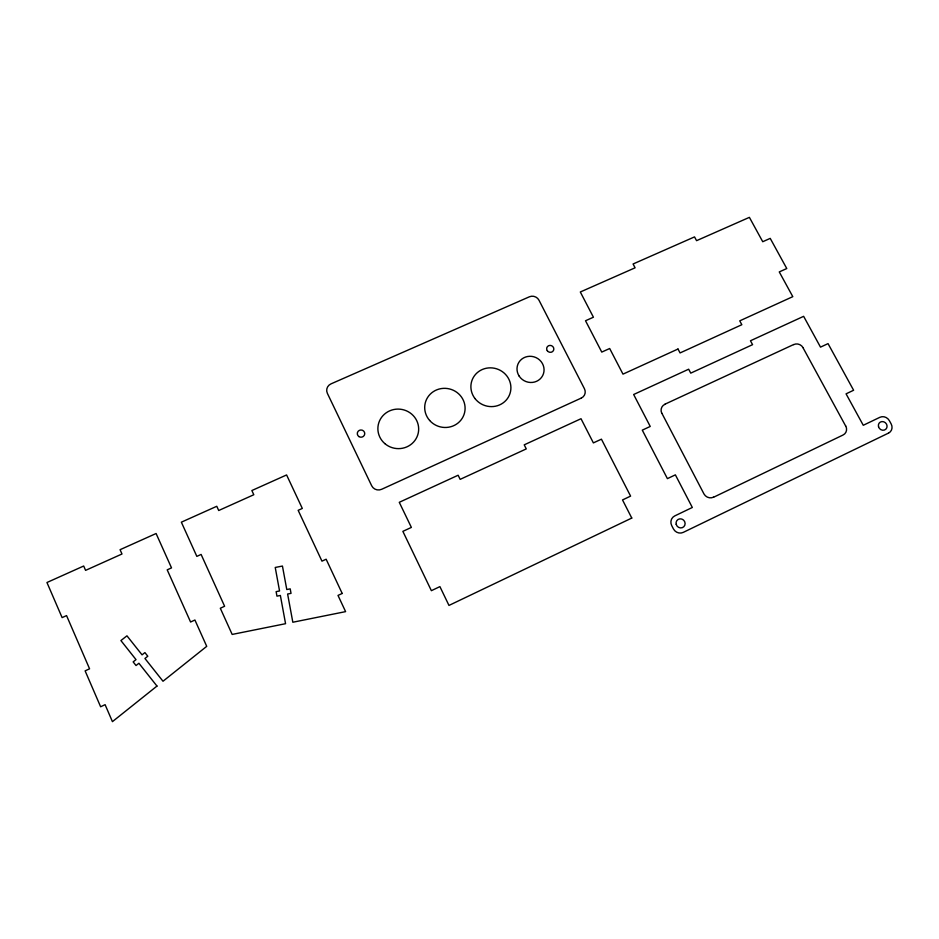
<?xml version="1.0" encoding="UTF-8"?>
<svg xmlns="http://www.w3.org/2000/svg" width="939" height="939" viewBox="0 0 939 939"><rect width="100%" height="100%" fill="white"/><g stroke="black" fill="none" stroke-linecap="round" stroke-linejoin="round"><path stroke-width="1.41" d="M713.617 497.224L842.917 435.074A7.136 6.573 43.7 0 0 845.769 426.024M664.965 404.181L793.666 344.531M802.974 347.676L845.687 426.06M661.854 413.242L704.004 494.008A7.254 6.855 44.4 0 0 713.57 497.142M793.713 344.613A7.031 6.467 38.4 0 1 803.056 347.63M661.772 413.277A7.148 6.749 36.5 0 1 665 404.263M156.977 686.069L112.434 721.645L105.098 704.673L100.626 706.774L85.12 670.869L89.569 668.803L66.552 615.597L62.115 617.616L46.95 582.509L83.688 566.017L85.59 570.36L121.988 553.998L120.075 549.691L156.097 533.516L171.52 567.884L167.201 569.844L190.582 622.017L194.913 620.01L206.721 646.337L163.01 681.245L144.946 658.485L147.799 656.22L144.911 652.593L142.059 654.847L126.953 635.82L120.908 640.562L136.014 659.624L133.15 661.889L136.038 665.528L138.902 663.263L156.977 686.069M888.564 433.067L683.24 532.39A7.453 7.089 46.5 0 1 673.416 528.892L671.714 525.594A7.442 7.089 46.2 0 1 674.73 515.922L692.325 507.471L675.376 474.852L667.406 478.632L642.288 430.144L650.234 426.447L633.649 394.509L688.674 369.203L690.752 373.135L752.573 344.66L750.472 340.775L803.643 316.326L820.498 347.137L828.045 343.627L853.61 390.248L846.062 393.84L863.27 425.285L879.89 417.303A7.254 6.632 44.3 0 1 889.386 420.695L891.123 423.841A7.254 6.632 44.5 0 1 888.564 433.067M631.771 518.058L448.971 605.432L439.91 586.617L431.377 590.678L402.866 531.357L411.376 527.413L399.275 502.306L458.138 475.24L460.157 479.36L526.263 448.912L524.22 444.84L581.018 418.724L593.378 442.903L601.429 439.17L630.597 496.109L622.522 499.947L631.771 518.058M342.195 593.46L338.005 595.42L345.599 611.629L292.827 622.24L287.616 594.023L291.031 593.354L290.198 588.859L286.782 589.539L282.439 566.053L275.233 567.461L279.552 590.971L276.125 591.64L276.946 596.148L280.374 595.467L285.562 623.696L232.168 634.435L220.313 608.249L224.609 606.254L201.11 554.433L196.838 556.381L181.356 522.178L216.78 506.285L218.717 510.511L253.8 494.736L251.863 490.534L286.595 474.946L302.311 508.433L298.156 510.323L321.96 561.158L326.138 559.221L342.195 593.46M678.005 349.026L622.98 374.133L609.681 348.51L601.758 352.09L585.525 320.751L593.425 317.218L580.314 291.994L635.093 267.803L633.074 263.988L694.531 236.898L696.574 240.666L749.392 217.355L762.738 241.722L770.226 238.377L786.776 268.542L779.264 271.923L792.798 296.654L739.744 320.856L741.833 324.718L680.071 352.935L678.005 349.026M581.311 398.066L381.668 489.289A7.5 7.324 4 0 1 371.668 485.745L327.359 393.312A7.442 7.136 1.9 0 1 331.009 383.863L529.42 296.783A7.195 6.773 21.8 0 1 538.986 300.21L584.445 388.758A7.277 6.937 29.3 0 1 581.311 398.066M878.54 426.752A4.531 4.143 44.4 0 0 885.864 429.182A4.531 4.143 44.4 0 0 883.752 421.799A4.531 4.143 44.4 0 0 878.54 426.752M676.186 524.291A4.648 4.425 46.3 0 0 683.756 526.779A4.648 4.425 46.3 0 0 681.808 519.067A4.648 4.425 46.3 0 0 676.186 524.291M547.261 350.67A3.615 3.427 24.8 0 0 553.458 350.529A3.615 3.427 24.8 0 0 550.019 345.399A3.615 3.427 24.8 0 0 547.261 350.67M358.956 436.6A3.733 3.615 3.4 0 0 364.743 433.841A3.733 3.615 3.4 0 0 359.355 430.355A3.733 3.615 3.4 0 0 358.956 436.6M519.255 376.234A13.639 12.993 24 0 0 542.648 375.647A13.639 12.993 24 0 0 529.702 356.292A13.639 12.993 24 0 0 519.255 376.234M474.981 398.547A20.118 19.285 20.7 0 0 509.361 395.202A20.118 19.285 20.7 0 0 488.35 367.935A20.118 19.285 20.7 0 0 474.981 398.547M384.814 443.595A20.423 19.766 9.1 0 0 418.278 432.926A20.423 19.766 9.1 0 0 391.716 410.073A20.423 19.766 9.1 0 0 384.814 443.595M429.639 420.461A20.259 19.531 15.7 0 0 463.995 414.639A20.259 19.531 15.7 0 0 441.048 388.617A20.259 19.531 15.7 0 0 429.639 420.461"/></g></svg>
